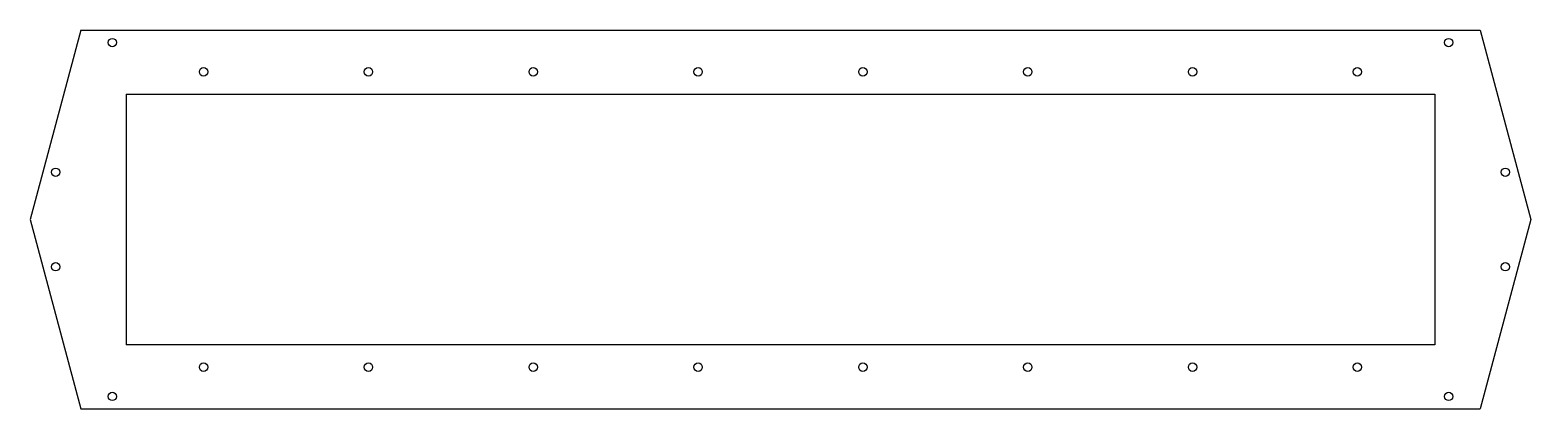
# Model space of a CAD drawing. Extents: x 560 to 1099, y 199 to 335.
import ezdxf

# ---------------------------------------------------------------- set-up
doc = ezdxf.new("R2010")
doc.units = 0
doc.layers.get('0').update_dxf_attribs({"linetype": 'CONTINUOUS'})

msp = doc.modelspace()

# ---------------------------------------------------------------- linework, layer by layer
for p, q in [((578.16, 335.37), (559.94, 267.37)), ((578.16, 335.37), (1080.83, 335.37)), ((1080.83, 335.37), (1099.05, 267.37)), ((594.49, 312.37), (594.49, 222.37)), ((594.49, 312.37), (1064.49, 312.37)), ((594.49, 312.37), (622.29, 312.37)), ((622.29, 312.37), (681.49, 312.37)), ((1064.49, 312.37), (1064.49, 222.37)), ((559.94, 267.37), (578.16, 199.37)), ((1099.05, 267.37), (1080.83, 199.37)), ((1064.49, 222.37), (594.49, 222.37)), ((578.16, 199.37), (1080.83, 199.37))]:
    msp.add_line(p, q)
for centre in [(589.49, 330.87), (1069.49, 330.87), (622.29, 320.37), (681.49, 320.37), (740.69, 320.37), (799.89, 320.37), (859.09, 320.37), (918.29, 320.37), (977.49, 320.37), (1036.69, 320.37), (569.14, 284.32), (1089.85, 284.32), (569.14, 250.41), (1089.85, 250.41), (622.29, 214.37), (681.49, 214.37), (740.69, 214.37), (799.89, 214.37), (859.09, 214.37), (918.29, 214.37), (977.49, 214.37), (1036.69, 214.37), (589.49, 203.87), (1069.49, 203.87)]:
    msp.add_circle(centre, 1.5)

doc.saveas('drawing.dxf')
